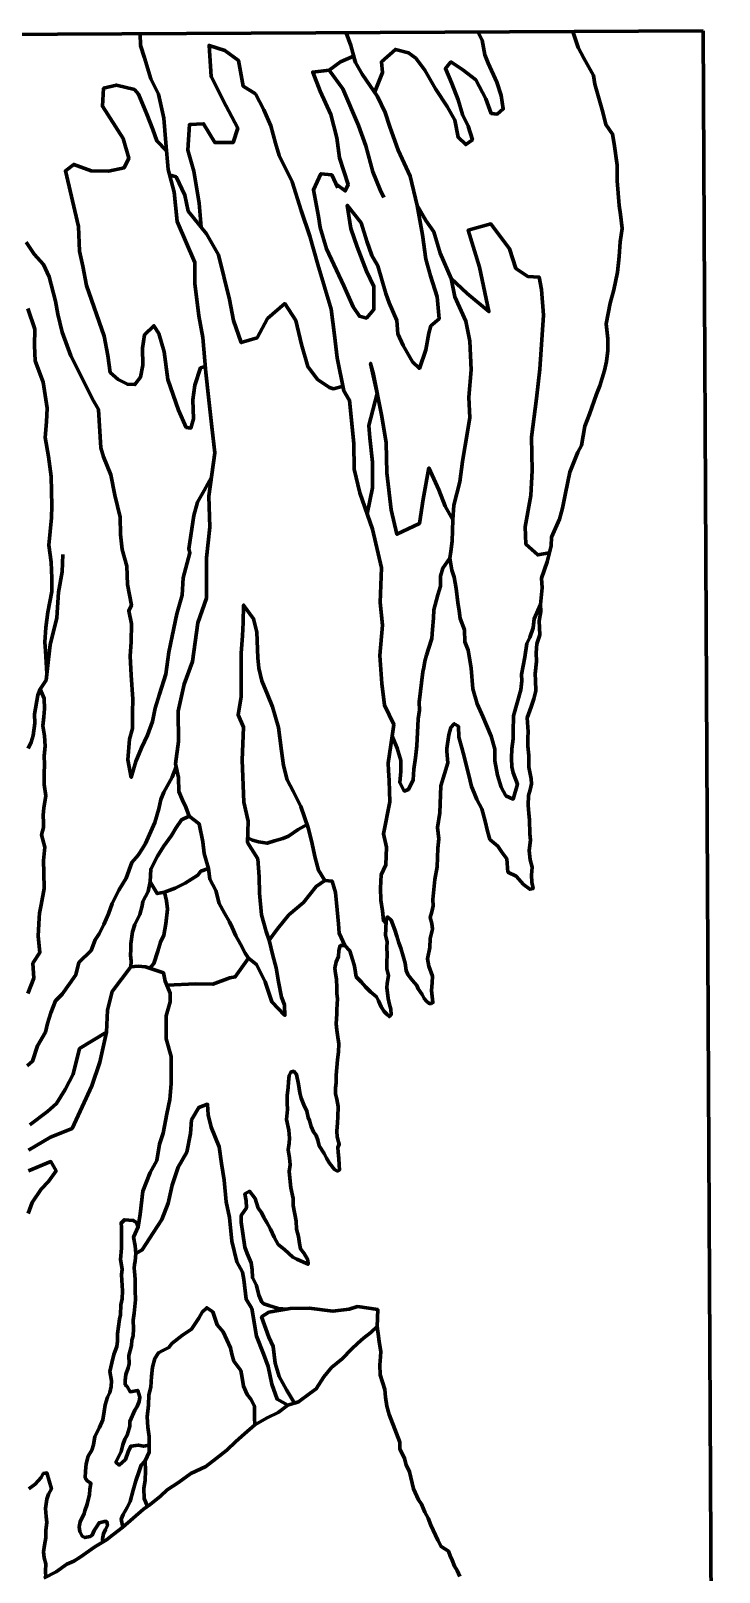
# Model space of a CAD drawing. Header units: inches. Extents: x 6 to 349, y 11 to 154.
# Drawn here: x 68.3 to 92.7, y 97.9 to 152.6 of the extents above; entities that cross this region are included whole.
import ezdxf

# ---------------------------------------------------------------- set-up
doc = ezdxf.new("R2010")
doc.units = ezdxf.units.IN
doc.header["$MEASUREMENT"] = 0
doc.layers.add('gruba', color=130, linetype='Continuous', lineweight=211)

msp = doc.modelspace()

# ---------------------------------------------------------------- linework, layer by layer
at = {"layer": 'gruba'}
for p, q in [((92.173, 152.593), (20.828, 152.223)), ((92.744, 42.591), (92.173, 152.593))]:
    msp.add_line(p, q, dxfattribs=at)
for points in [[(73.446, 126.566), (73.55, 127.358), (73.537, 128.436), (73.753, 129.387), (74.045, 130.199), (74.235, 131.569), (74.541, 132.451), (74.541, 133.884), (74.668, 134.962), (74.63, 136.066), (74.845, 137.605), (74.731, 138.531), (74.617, 139.596), (74.515, 140.459), (74.413, 141.706), (74.274, 142.467), (74.134, 143.622), (74.133, 144.363), (73.499, 145.822), (73.397, 146.862), (73.182, 147.673), (73.105, 148.612), (73.029, 149.487), (72.838, 150.343), (72.572, 150.889), (72.343, 151.637), (72.204, 152.068), (72.191, 152.489)], [(83.182, 133.861), (83.212, 134.109), (83.267, 134.465), (83.294, 135.231), (83.321, 135.751), (83.54, 136.572), (83.636, 137.298), (83.732, 137.872), (83.897, 138.849), (83.856, 139.588), (83.938, 140.56), (83.897, 141.572), (83.746, 142.284), (83.363, 143.151), (83.226, 143.794), (82.843, 144.697), (82.61, 145.45), (82.336, 145.861), (82.021, 146.394), (81.774, 147.427), (81.349, 148.357), (81.048, 149.178), (80.883, 149.698), (80.609, 150.259), (80.075, 151.053), (79.829, 151.464), (79.665, 152.066), (79.5, 152.527)], [(80.513, 150.403), (80.796, 151.108), (80.753, 151.49), (81.25, 151.93), (81.718, 151.816), (81.973, 151.618), (82.299, 151.193), (82.668, 150.527), (83.093, 149.903), (83.363, 149.421), (83.476, 148.812), (83.746, 148.556), (83.987, 148.727), (83.831, 149.208), (83.632, 149.619), (83.476, 150.144), (83.249, 150.725), (83.023, 151.249), (83.221, 151.49), (83.647, 151.207), (84.1, 150.853), (84.455, 150.172), (84.654, 149.662), (84.866, 149.634), (85.079, 149.818), (85.008, 150.3), (84.852, 150.767), (84.54, 151.448), (84.427, 151.745), (84.327, 152.256), (84.171, 152.551)], [(86.397, 132.227), (86.463, 132.819), (86.442, 133.161), (86.634, 133.734), (86.775, 134.308), (86.795, 134.61), (87.077, 135.254), (87.188, 135.647), (87.288, 136.18), (87.439, 136.925), (87.731, 137.629), (87.854, 137.866), (87.974, 138.55), (88.146, 138.983), (88.387, 139.688), (88.508, 139.99), (88.669, 140.533), (88.75, 140.845), (88.79, 141.237), (88.79, 141.65), (88.73, 142.183), (88.871, 142.922), (89.002, 143.395), (89.133, 144.019), (89.193, 144.583), (89.234, 145.096), (89.304, 145.569), (89.244, 146.072), (89.193, 146.384), (89.123, 147.264), (89.123, 147.817), (89.022, 148.582), (88.962, 148.924), (88.72, 149.266), (88.619, 149.709), (88.327, 150.7), (88.286, 151.012), (87.934, 151.616), (87.743, 151.998), (87.551, 152.569)], [(76.28, 150.36), (75.848, 150.627), (75.681, 151.533), (75.193, 151.895), (74.635, 152.076), (74.705, 150.976), (75.235, 149.945), (75.653, 149.137), (75.486, 148.622), (74.844, 148.622), (74.44, 149.29), (73.939, 149.263), (73.883, 148.357), (74.092, 147.605), (74.287, 146.477), (74.358, 145.617), (74.358, 145.617)], [(78.9, 151.198), (79.304, 151.491), (79.767, 151.69), (79.829, 151.464)], [(79.145, 147.148), (79.471, 146.909), (79.569, 147.132), (79.262, 148.079), (79.165, 148.789), (78.956, 149.625), (78.579, 150.446), (78.315, 151.129), (78.9, 151.198), (79.388, 150.53), (79.945, 149.235), (80.196, 148.51), (80.447, 147.591), (80.712, 146.951), (80.837, 146.672)], [(73.128, 148.331), (72.778, 148.69), (72.637, 149.085), (72.42, 149.634), (72.127, 150.348), (71.986, 150.514), (71.348, 150.667), (70.888, 150.552), (70.85, 149.914), (71.59, 148.766), (71.782, 148.065), (71.616, 147.733), (71.067, 147.605), (70.454, 147.618), (69.829, 147.848), (69.535, 147.618), (69.995, 145.648), (70.033, 144.767), (70.148, 144.232), (70.288, 143.555), (70.915, 141.75), (71.042, 141.061), (71.119, 140.462), (71.413, 140.207), (71.745, 140.041), (72, 140.028), (72.204, 140.296), (72.281, 140.717), (72.268, 141.329), (72.345, 141.801), (72.677, 142.12), (72.855, 141.84), (73.047, 141.189), (73.174, 140.207), (73.545, 139.122), (73.826, 138.51), (73.992, 138.484), (74.081, 138.816), (74.055, 139.492), (74.132, 140.015), (74.336, 140.628), (74.336, 140.628), (74.498, 140.672)], [(81.134, 127.55), (81.19, 127.957), (80.859, 128.647), (80.766, 129.415), (80.699, 130.409), (80.792, 131.483), (80.713, 132.291), (80.753, 133.523), (80.433, 134.894), (79.982, 136.192), (79.783, 137.027), (79.77, 137.942), (79.624, 139.466), (79.425, 139.803), (79.186, 140.982), (79.093, 141.79), (78.974, 142.705), (78.496, 144.299), (78.217, 145.306), (77.899, 146.207), (77.581, 147.228), (77.129, 148.16), (76.996, 148.598), (76.824, 149.221), (76.585, 149.79), (76.28, 150.36)], [(79.391, 139.97), (79.058, 139.882), (78.912, 139.922), (78.485, 140.216), (78.138, 140.669), (77.911, 141.455), (77.711, 142.308), (77.324, 142.908), (76.711, 142.375), (76.337, 141.695), (75.777, 141.522), (75.497, 142.308), (75.363, 143.055), (74.975, 144.634), (74.548, 145.381), (73.894, 146.194), (73.774, 146.754), (73.467, 147.407), (73.234, 147.477)], [(79.206, 147.014), (78.997, 147.473), (78.607, 147.515), (78.342, 146.944), (78.524, 145.997), (78.579, 145.607), (78.802, 144.855), (79.416, 143.532), (79.75, 142.794), (79.973, 142.46), (80.224, 142.39), (80.489, 142.697), (80.489, 143.518), (80.224, 144.061), (79.889, 144.925), (79.666, 145.579), (79.541, 146.401), (80.029, 145.774), (80.238, 145.12), (80.419, 144.618), (80.628, 144.242), (80.907, 143.268), (81.032, 142.933), (81.297, 142.307), (81.339, 141.833), (81.52, 141.415), (81.854, 140.844), (82.105, 140.607), (82.328, 141.262), (82.44, 141.861), (82.509, 142.112), (82.802, 142.362), (82.732, 143.142), (82.496, 143.894), (82.328, 144.479), (82.217, 145.343), (82.021, 146.394)], [(86.712, 134.054), (86.306, 133.982), (85.884, 134.36), (85.861, 134.982), (86.061, 136.093), (86.106, 136.982), (86.084, 138.159), (86.262, 139.537), (86.373, 140.581), (86.506, 142.492), (86.439, 143.403), (86.351, 143.847), (85.95, 143.869), (85.528, 144.158), (85.306, 144.847), (84.639, 145.736), (83.838, 145.514), (84.238, 144.203), (84.572, 142.625), (83.794, 143.27), (83.226, 143.794)], [(74.725, 136.744), (74.463, 136.266), (74.229, 135.855), (74.1, 135.387), (73.914, 134.201), (73.954, 134.056), (73.72, 133.164), (73.68, 132.551), (73.486, 131.889), (73.324, 131.099), (73.211, 130.534), (73.106, 129.747), (72.872, 129.037), (72.727, 128.545), (72.622, 128.069), (72.452, 127.585), (72.234, 127.133), (72.041, 126.641), (71.871, 126.082), (71.75, 126.711), (71.814, 127.437), (71.919, 127.816), (71.919, 128.381), (71.927, 128.857), (71.871, 129.716), (71.839, 130.385), (71.871, 130.894), (71.879, 131.539), (71.782, 131.991), (71.879, 132.196), (71.741, 132.93), (71.717, 133.584), (71.556, 134.173), (71.491, 134.713), (71.475, 135.322), (71.289, 136.104), (71.152, 136.822), (70.893, 137.468), (70.788, 137.782), (70.707, 139.15), (70.481, 139.538), (70.142, 140.239), (69.722, 141.046), (69.423, 141.893), (69.261, 142.536), (69.181, 142.996), (68.955, 143.859), (68.761, 144.294), (68.422, 144.666), (68.147, 145.085)], [(68.874, 129.766), (68.83, 130.579), (68.806, 130.884), (68.838, 131.399), (68.908, 131.946), (69.057, 132.688), (69.049, 133.157), (69.033, 133.719), (68.947, 134.329), (69.041, 135.302), (69.057, 135.724), (69.033, 136.763), (68.932, 137.482), (68.822, 138.154), (68.861, 138.713), (68.884, 139.198), (68.751, 140.119), (68.462, 140.877), (68.439, 141.424), (68.447, 141.994), (68.196, 142.733)], [(83.294, 135.231), (83.015, 135.715), (82.793, 136.293), (82.437, 137.071), (82.237, 135.96), (82.104, 135.093), (81.303, 134.716), (81.103, 135.582), (80.948, 136.893), (80.926, 137.959), (80.77, 138.893), (80.459, 140.448), (80.37, 140.781), (80.606, 139.713), (80.303, 138.582), (80.347, 138.137), (80.436, 137.271), (80.436, 136.36), (80.243, 135.441), (80.243, 135.441)], [(68.638, 129.212), (68.847, 129.538), (68.922, 130.172), (68.996, 130.793), (69.233, 131.75), (69.295, 132.657), (69.419, 133.378), (69.444, 133.999)], [(77.417, 107.203), (77.099, 107.223), (76.762, 107.328), (76.582, 107.392), (76.512, 107.45), (76.407, 107.694), (76.32, 108.037), (76.175, 108.322), (76.163, 108.601), (76.134, 108.839), (75.983, 109.176), (75.907, 109.397), (75.831, 109.885), (75.773, 110.29), (75.778, 110.528), (75.959, 110.795), (75.947, 111.045), (75.906, 111.295), (76.075, 111.388), (76.267, 111.127), (76.383, 110.79), (76.5, 110.627), (76.575, 110.458), (76.686, 110.272), (76.82, 110.04), (76.947, 109.761), (77.093, 109.499), (77.309, 109.318), (77.611, 109.045), (77.751, 108.975), (77.983, 108.87), (78.152, 108.795), (78.14, 108.946), (78.013, 109.173), (77.885, 109.341), (77.85, 109.527), (77.815, 109.783), (77.739, 110.039), (77.722, 110.323), (77.617, 110.881), (77.617, 111.126), (77.536, 111.509), (77.477, 112.082), (77.518, 112.32), (77.489, 112.57), (77.443, 112.855), (77.477, 113.093), (77.495, 113.273), (77.466, 113.552), (77.384, 113.936), (77.425, 114.287), (77.402, 114.519), (77.413, 114.781), (77.448, 115.065), (77.454, 115.269), (77.483, 115.501), (77.536, 115.618), (77.64, 115.647), (77.739, 115.536), (77.809, 115.187), (77.855, 114.885), (77.902, 114.693), (78.001, 114.449), (78.1, 114.234), (78.158, 114.008), (78.199, 113.903), (78.263, 113.682), (78.344, 113.49), (78.437, 113.368), (78.495, 113.194), (78.548, 113.002), (78.716, 112.729), (78.809, 112.566), (78.908, 112.38), (79.089, 112.153), (79.089, 112.153), (79.199, 112.101), (79.263, 112.136), (79.251, 112.322), (79.24, 112.543), (79.217, 112.775), (79.205, 112.944), (79.257, 113.06), (79.234, 113.142), (79.182, 113.322), (79.176, 113.519), (79.199, 113.81), (79.211, 114.031), (79.217, 114.391), (79.176, 114.653), (79.118, 114.85), (79.123, 115.048), (79.147, 115.246), (79.153, 115.507), (79.194, 116.05), (79.228, 116.335), (79.24, 116.625), (79.194, 116.945), (79.176, 117.102), (79.153, 117.329), (79.176, 117.686), (79.176, 117.843), (79.194, 118.215), (79.176, 118.412), (79.176, 118.604), (79.159, 118.912), (79.124, 119.121), (79.101, 119.302), (79.147, 119.528), (79.229, 119.72), (79.24, 119.935), (79.293, 120.11), (79.456, 120.115), (79.63, 119.918), (79.723, 119.621), (79.781, 119.424), (79.81, 119.307), (79.857, 119.005), (80.037, 118.825), (80.188, 118.639), (80.369, 118.47), (80.578, 118.284), (80.648, 118.145), (80.747, 117.936), (80.857, 117.773), (80.945, 117.674), (81.038, 117.587), (81.102, 117.668), (81.09, 117.848), (81.038, 118.017), (80.997, 118.226), (80.951, 118.617), (80.957, 118.768), (81.009, 119.047), (80.951, 119.286), (80.951, 119.512), (80.957, 119.791), (80.951, 120.047), (80.957, 120.239), (80.904, 120.483), (80.916, 120.71), (80.928, 120.995), (80.968, 121.128), (81.102, 121.018), (81.23, 120.663), (81.3, 120.448), (81.37, 120.21), (81.44, 120.012), (81.527, 119.739), (81.597, 119.483), (81.637, 119.228), (81.696, 119.082), (81.759, 118.983), (81.853, 118.867), (82.01, 118.687), (82.056, 118.577), (82.196, 118.373), (82.277, 118.234), (82.359, 118.141), (82.446, 118.053), (82.516, 118.048), (82.58, 118.083), (82.527, 118.513), (82.527, 118.513), (82.556, 118.786), (82.562, 119.024), (82.44, 119.373), (82.388, 119.634), (82.475, 120.047), (82.487, 120.367), (82.566, 120.69), (82.544, 120.898), (82.49, 121.102), (82.541, 121.31), (82.588, 121.525), (82.577, 121.747), (82.645, 122.453), (82.73, 122.902), (82.758, 123.566), (82.786, 123.903), (82.739, 124.305), (82.823, 124.819), (82.861, 125.786), (82.992, 126.206), (83.114, 126.599), (83.076, 127.002), (83.076, 127.105), (83.142, 127.591), (83.217, 127.853), (83.338, 127.984), (83.488, 127.9), (83.507, 127.507), (83.61, 127.133), (83.704, 126.777), (83.909, 125.954), (83.947, 125.757), (84.05, 125.533), (84.143, 125.299), (84.321, 124.962), (84.434, 124.523), (84.518, 124.167), (84.602, 123.877), (84.883, 123.643), (85.033, 123.428), (85.201, 123.194), (85.245, 122.72), (85.539, 122.573), (85.798, 122.279), (86.021, 122.109), (86.138, 122.132), (86.097, 122.361), (86.085, 122.607), (86.103, 122.894), (86.033, 123.152), (85.997, 123.481), (86.05, 123.85), (86.021, 124.079), (86.009, 124.573), (85.986, 124.801), (85.968, 125.095), (85.98, 125.441), (86.033, 125.646), (86.085, 125.857), (86.074, 126.035), (85.986, 126.451), (85.992, 126.862), (85.951, 127.19), (85.957, 127.489), (85.962, 127.694), (85.933, 128.196), (86.074, 128.589), (86.168, 128.876), (86.238, 129.152), (86.227, 129.527), (86.215, 129.755), (86.256, 130.202), (86.25, 130.501), (86.273, 130.83), (86.373, 131.141), (86.355, 131.647), (86.414, 131.975), (86.397, 132.227), (86.174, 131.717), (86.138, 131.389), (86.027, 131.049), (85.915, 130.832), (85.845, 130.357), (85.722, 129.739), (85.739, 129.51), (85.704, 129.188), (85.446, 128.272), (85.431, 127.698), (85.431, 127.457), (85.386, 127.094), (85.371, 126.762), (85.386, 126.46), (85.431, 126.249), (85.582, 125.841), (85.431, 125.313), (85.431, 125.313), (85.174, 125.433), (85.008, 125.735), (84.872, 126.158), (84.781, 126.672), (84.781, 127.079), (84.645, 127.547), (84.479, 127.94), (84.358, 128.242), (84.147, 128.695), (83.996, 129.223), (83.935, 129.963), (83.829, 130.602), (83.71, 130.893), (83.698, 131.32), (83.544, 131.723), (83.514, 131.999), (83.466, 132.289), (83.407, 132.788), (83.336, 133.197), (83.253, 133.446), (83.182, 133.861), (82.938, 133.517), (82.855, 133.227), (82.855, 132.871), (82.76, 132.562), (82.618, 132.034), (82.6, 131.732), (82.564, 131.328), (82.546, 131.02), (82.422, 130.652), (82.359, 130.424), (82.296, 130.209), (82.262, 129.989), (82.225, 129.826), (82.092, 128.751), (82.102, 128.464), (82.063, 128.167), (82.015, 127.205), (81.958, 126.774), (81.91, 126.372), (81.881, 125.999), (81.718, 125.654), (81.565, 125.596), (81.402, 125.903), (81.44, 126.295), (81.44, 126.679), (81.316, 127.119), (81.134, 127.55), (81.134, 127.55), (80.99, 126.583), (81.009, 126.324), (81.028, 125.97), (81.047, 125.213), (80.826, 124.08), (80.931, 123.61), (80.912, 122.978), (80.749, 122.624), (80.721, 122.145), (80.73, 121.724), (80.788, 121.341), (80.824, 120.995), (80.924, 120.899)], [(76.771, 120.3), (76.657, 120.614), (76.494, 121.2), (76.429, 121.966), (76.412, 122.552), (76.363, 123.188), (76.005, 123.774), (76.021, 124.523), (75.874, 125.208), (75.809, 126.69), (75.859, 127.87), (75.663, 128.309), (75.777, 128.945), (75.777, 129.401), (75.777, 129.971), (75.777, 130.492), (75.826, 131.111), (75.842, 131.584), (75.859, 132.203), (76.217, 131.714), (76.331, 131.242), (76.364, 130.329), (76.397, 129.955), (76.511, 129.515), (76.706, 129.026), (76.886, 128.586), (77.098, 127.853), (77.212, 127.022), (77.277, 126.501), (77.407, 125.996), (77.619, 125.589), (77.896, 125.051), (78.157, 124.286), (78.271, 123.829), (78.402, 123.227), (78.516, 122.787), (78.743, 122.418)], [(68.199, 118.405), (68.41, 118.957), (68.379, 119.485), (68.632, 119.864), (68.569, 120.444), (68.6, 121.098), (68.621, 121.256), (68.674, 121.562), (68.78, 122.134), (68.769, 122.692), (68.758, 123.125), (68.81, 123.609), (68.691, 124.046), (68.757, 124.304), (68.757, 124.469), (68.751, 124.74), (68.764, 124.998), (68.837, 125.423), (68.784, 125.833), (68.784, 126.216), (68.797, 126.54), (68.784, 126.85), (68.817, 127.188), (68.797, 127.553), (68.737, 127.91), (68.764, 128.234), (68.79, 128.518), (68.784, 128.882), (68.638, 129.212), (68.559, 129.001), (68.44, 128.327), (68.453, 128.003), (68.387, 127.573), (68.321, 127.335), (68.208, 127.11)], [(73.925, 124.711), (73.805, 125.027), (73.689, 125.269), (73.563, 125.585), (73.552, 126.081), (73.446, 126.566), (73.471, 126.454), (73.32, 126.092), (73.024, 125.554), (72.919, 125.301), (72.855, 124.963), (72.708, 124.478), (72.381, 123.729), (72.275, 123.561), (72.117, 123.318), (71.895, 123.065), (71.694, 122.503), (71.43, 122.081), (71.198, 121.606), (71.06, 121.237), (70.902, 120.858), (70.733, 120.531), (70.596, 120.309), (70.448, 119.94), (70.015, 119.505), (69.909, 119.073), (69.677, 118.757), (69.424, 118.388), (69.181, 118.145), (69.023, 117.723), (68.896, 117.344), (68.833, 117.038), (68.547, 116.549), (68.368, 116.001), (68.178, 115.842)], [(74.619, 122.845), (74.339, 122.752), (74.236, 122.607), (73.79, 122.327), (73.437, 122.151), (73.054, 122.006), (72.794, 121.954), (72.794, 121.954), (72.546, 122.379), (72.566, 122.825), (72.805, 123.281), (73.012, 123.623), (73.302, 124.016), (73.458, 124.275), (73.655, 124.576), (73.925, 124.711), (74.288, 124.431), (74.412, 123.788), (74.464, 123.374), (74.536, 123.125), (74.619, 122.845), (74.661, 122.469), (74.879, 122.065), (74.993, 121.609), (75.18, 121.256), (75.366, 120.956), (75.46, 120.749), (75.584, 120.458), (75.75, 120.158), (75.916, 119.837), (76.037, 119.665)], [(76.387, 123.793), (76.694, 123.742), (76.96, 123.834), (77.256, 123.916), (77.45, 123.997), (77.798, 124.232), (78.116, 124.407)], [(76.387, 123.793), (76.173, 123.854), (76.008, 123.937), (76.008, 123.937)], [(72.546, 122.379), (72.473, 122.031), (72.286, 121.677), (72.265, 121.521), (72.181, 121.218), (71.994, 120.864), (71.921, 120.603), (71.858, 120.166), (71.858, 119.968), (71.848, 119.77), (71.868, 119.561), (71.858, 119.359)], [(79.456, 120.115), (79.249, 120.545), (79.232, 120.887), (79.183, 121.375), (79.118, 121.995), (79.004, 122.402), (78.743, 122.418), (78.434, 122.206), (77.993, 121.636), (77.472, 121.196), (77.064, 120.708), (76.771, 120.3), (76.901, 119.763), (77.015, 119.323), (77.097, 118.818), (77.211, 118.28), (77.309, 118.003), (77.325, 117.629), (77.325, 117.629), (76.869, 118.117), (76.624, 118.818), (76.314, 119.437), (76.037, 119.665), (75.564, 118.997), (75.369, 118.964), (74.766, 118.736), (74.162, 118.753), (73.134, 118.707), (73.074, 118.844)], [(72.527, 119.307), (72.672, 119.478), (72.818, 119.916), (72.911, 120.228), (73.026, 120.478), (73.099, 120.885), (73.162, 121.406), (73.12, 121.698), (73.054, 122.006)], [(72.121, 110.123), (72.19, 110.578), (72.282, 111.388), (72.54, 112.051), (72.779, 112.474), (72.872, 113.063), (73.001, 113.45), (73.13, 114.131), (73.24, 114.647), (73.295, 115.199), (73.295, 115.714), (73.295, 116.174), (73.111, 116.8), (73.111, 117.61), (73.258, 118.107), (73.258, 118.42), (73.074, 118.844), (73.019, 119.138), (72.374, 119.359), (72.116, 119.378), (71.858, 119.359), (71.195, 118.476), (71.029, 117.813), (70.993, 117.04), (70.753, 115.972), (70.477, 115.125), (70.127, 114.389), (69.777, 113.616), (69.003, 113.303), (68.229, 112.842)], [(71.029, 117.813), (70.993, 117.04), (70.038, 116.453), (69.811, 115.543), (69.526, 114.994), (69.223, 114.501), (68.9, 114.216), (68.274, 113.742)], [(77.431, 103.784), (77.052, 103.998), (76.868, 104.532), (76.739, 105.158), (76.573, 105.618), (76.315, 106.244), (76.149, 107.22), (75.947, 107.551), (75.873, 108.25), (75.818, 108.508), (75.615, 108.876), (75.449, 109.613), (75.357, 110.459), (75.247, 111.012), (75.173, 111.785), (75.081, 112.374), (74.989, 112.963), (74.713, 113.663), (74.602, 114.104), (74.584, 114.473), (74.27, 114.362), (74.013, 113.92), (73.976, 113.442), (73.847, 112.779), (73.534, 112.245), (73.331, 111.601), (73.184, 110.957), (72.963, 110.386), (72.649, 109.907), (72.263, 109.3), (72.036, 109.178)], [(68.229, 112.106), (69.021, 112.437), (69.021, 112.437), (69.206, 112.106), (68.929, 111.738), (68.671, 111.462), (68.358, 110.983), (68.211, 110.597)], [(70.865, 98.933), (70.857, 99.046), (70.891, 99.221), (70.957, 99.371), (71.027, 99.52), (71.002, 99.657), (70.921, 99.662), (70.732, 99.615), (70.649, 99.484), (70.552, 99.334), (70.482, 99.173), (70.41, 99.126), (70.227, 99.087), (70.127, 99.14), (70.043, 99.301), (70.024, 99.473), (70.054, 99.651), (70.204, 99.94), (70.229, 100.04), (70.302, 100.273), (70.385, 100.613), (70.402, 100.799), (70.438, 101.017), (70.309, 101.101), (70.242, 101.212), (70.251, 101.448), (70.269, 101.71), (70.345, 101.976), (70.469, 102.189), (70.536, 102.376), (70.58, 102.683), (70.745, 102.996), (70.865, 103.271), (70.914, 103.564), (70.949, 103.804), (71.025, 104.071), (71.114, 104.235), (71.154, 104.448), (71.167, 104.651), (71.118, 104.984), (71.185, 105.295), (71.251, 105.584), (71.358, 105.868), (71.385, 106.059), (71.389, 106.321), (71.453, 106.838), (71.496, 106.994), (71.503, 107.357), (71.545, 107.563), (71.567, 107.847), (71.524, 108.416), (71.552, 108.624), (71.496, 108.958), (71.524, 109.37), (71.531, 109.597), (71.524, 109.839), (71.531, 110.109), (71.51, 110.258), (71.631, 110.372), (71.631, 110.372), (71.944, 110.351), (72.057, 110.273), (72.121, 110.123), (71.958, 109.761), (72.015, 109.448), (72.036, 109.178), (72.008, 108.901), (71.993, 108.78), (71.979, 108.659), (71.993, 108.538), (72.008, 108.261), (72.015, 107.856), (72.022, 107.536), (71.974, 107.059), (71.938, 106.805), (71.947, 106.502), (71.938, 106.253), (71.894, 106.101), (71.876, 105.91), (71.791, 105.556), (71.796, 105.253), (71.769, 105.119), (71.684, 104.883), (71.658, 104.669), (71.662, 104.514), (71.733, 104.451), (71.831, 104.267), (72.103, 104.312), (72.179, 104.071), (72.148, 103.915), (72.086, 103.742), (72.005, 103.612), (71.827, 103.214), (71.822, 103.045), (71.8, 102.96), (71.729, 102.729), (71.649, 102.582), (71.573, 102.377), (71.519, 102.149), (71.327, 101.764), (71.448, 101.662), (71.666, 101.862), (71.76, 102.134), (71.862, 102.339), (72.125, 102.37), (72.308, 102.33), (72.512, 102.367)], [(80.602, 106.588), (80.626, 107.183), (80.626, 107.183), (79.908, 107.293), (79.613, 107.201), (79.023, 107.128), (78.194, 107.238), (77.513, 107.22), (77.513, 107.22), (76.757, 107.091), (76.5, 106.925), (76.757, 106.207), (76.905, 105.876), (76.978, 105.287), (77.126, 104.808), (77.384, 104.329), (77.668, 103.863), (77.805, 103.909)], [(76.263, 103.095), (76.246, 103.348), (76.246, 103.754), (76.122, 104.002), (75.987, 104.171), (75.862, 104.464), (75.806, 104.757), (75.761, 105.016), (75.513, 105.355), (75.445, 105.603), (75.4, 105.828), (75.141, 106.392), (74.926, 106.64), (74.768, 107.102), (74.554, 107.248), (74.396, 107.091), (74.272, 106.876), (74.013, 106.493), (73.697, 106.279), (73.313, 105.975), (73.212, 105.839), (72.997, 105.727), (72.839, 105.648), (72.715, 105.445), (72.625, 105.14), (72.591, 104.802), (72.569, 104.43), (72.501, 104.16), (72.49, 103.788), (72.433, 103.371), (72.456, 103.01), (72.512, 102.672), (72.512, 102.367), (72.512, 102.119), (72.365, 101.812), (72.376, 101.462), (72.365, 101.124), (72.32, 100.831), (72.331, 100.47), (72.45, 100.193), (72.45, 100.193)], [(68.768, 97.641), (69.209, 97.87), (69.582, 98.138), (69.831, 98.253), (70.061, 98.387), (70.581, 98.755), (70.993, 99.013), (71.223, 99.185), (71.568, 99.463), (72.305, 100.095), (72.545, 100.257), (72.908, 100.564), (73.148, 100.784), (73.55, 101.042), (73.991, 101.358), (74.517, 101.616), (74.891, 101.894), (75.265, 102.191), (75.581, 102.497), (75.89, 102.77), (76.263, 103.095), (76.694, 103.344), (77.087, 103.535), (77.431, 103.784), (77.805, 103.909), (78.226, 104.215), (78.437, 104.368), (78.705, 104.799), (78.983, 105.124), (79.366, 105.44), (79.692, 105.775), (79.922, 105.995), (80.113, 106.167), (80.381, 106.368), (80.602, 106.588), (80.659, 106.148), (80.678, 106.033), (80.736, 105.698), (80.717, 105.507), (80.697, 105.22), (80.707, 104.866), (80.879, 104.349), (80.898, 104.071), (80.946, 103.756), (81.033, 103.459), (81.284, 102.78), (81.404, 102.474), (81.41, 102.24), (81.572, 101.898), (81.638, 101.676), (81.746, 101.418), (81.891, 100.823), (82.071, 100.427), (82.179, 100.277), (82.293, 99.995), (82.413, 99.773), (82.503, 99.527), (82.756, 98.997), (82.87, 98.769), (83.14, 98.601), (83.2, 98.439), (83.26, 98.283), (83.344, 98.073), (83.44, 97.917), (83.542, 97.707)], [(71.568, 99.463), (71.519, 99.738), (71.587, 99.907), (71.722, 100.155), (71.835, 100.369), (71.936, 100.775), (72.038, 101.102), (72.151, 101.451), (72.23, 101.654), (72.365, 101.812)], [(68.241, 100.82), (68.458, 100.988), (68.675, 101.225), (68.751, 101.358), (68.877, 101.386), (69.038, 100.82), (68.933, 100.625), (68.87, 100.45), (68.828, 100.115), (68.856, 99.836), (68.877, 99.626), (68.842, 99.354), (68.842, 99.081), (68.793, 98.823), (68.758, 98.579), (68.786, 98.369), (68.835, 98.16), (68.828, 97.894), (68.845, 97.681)]]:
    msp.add_lwpolyline(points, dxfattribs=at)

doc.saveas('drawing.dxf')
